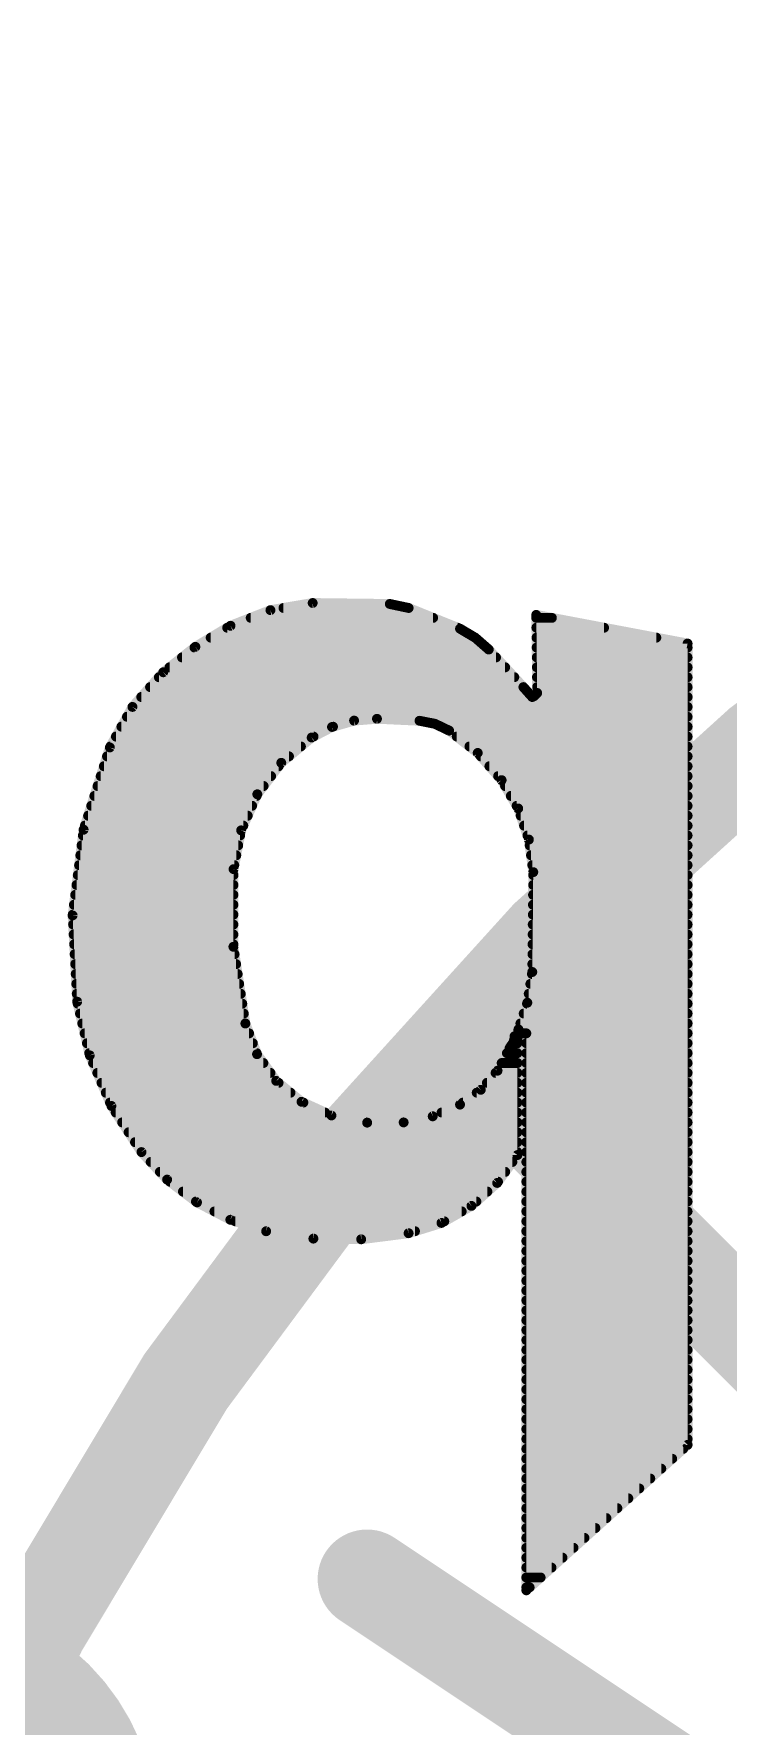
# Model space of a CAD drawing. Extents: x -2.6 to 78.8, y -16.5 to 68.7.
# Drawn here: x 43.909 to 45.692, y 22.656 to 27.001 of the extents above; entities that cross this region are included whole.
import ezdxf

# ---------------------------------------------------------------- set-up
doc = ezdxf.new("R2010")
doc.units = 0
for name, color, linetype in [('1', 12, 'CONTINUOUS'), ('17', 110, 'CONTINUOUS'), ('22', 40, 'CONTINUOUS')]:
    doc.layers.add(name, color=color, linetype=linetype)

# ---------------------------------------------------------------- blocks, each defined once
blk = doc.blocks.new('ROUNDP')
at = {"const_width": 0.5}
blk.add_lwpolyline([(0, -0.25, 1), (0, 0.25, 1), (0, -0.25)], format="xyb", dxfattribs=at)

msp = doc.modelspace()

# ---------------------------------------------------------------- linework, layer by layer
at = {"layer": '1'}
for points, const_width in [([(50.535, 11.874, 1), (50.535, 26.874, 1), (50.535, 11.874)], 0.254), ([(45.0799, 24.4189, 1), (44.9901, 24.3291)], 0.127), ([(44.8002, 23.0868, 1), (44.7298, 22.9812)], 0.127)]:
    msp.add_lwpolyline(points, format="xyb", dxfattribs=dict(at, const_width=const_width))
at = {"layer": '1', "const_width": 0.254}
for points in [[(45.035, 24.374), (46.535, 22.874)], [(46.685, 21.754), (44.765, 23.034)]]:
    msp.add_lwpolyline(points, dxfattribs=at)
at = {"layer": '22', "const_width": 0.0254}
for points in [[(44.6253, 25.5397), (44.5168, 25.5213)], [(44.8234, 25.5372), (44.6253, 25.5397)], [(44.8716, 25.527), (44.8234, 25.5372)], [(44.5168, 25.5213), (44.4144, 25.4813)], [(44.4663, 25.5016), (44.9346, 25.5016)], [(44.5503, 25.527), (44.8716, 25.527)], [(45.0037, 25.4737), (44.8716, 25.527)], [(45.1993, 25.5092), (45.2018, 25.3086)], [(45.5879, 25.4356), (45.1993, 25.5092)], [(45.1994, 25.5016), (45.2394, 25.5016)], [(44.4144, 25.4813), (44.3242, 25.4272)], [(44.3635, 25.4508), (45.0425, 25.4508)], [(44.4059, 25.4762), (44.9975, 25.4762)], [(45.043, 25.4504), (45.0037, 25.4737)], [(45.0774, 25.4203), (45.043, 25.4504)], [(45.1997, 25.4762), (45.3735, 25.4762)], [(45.2, 25.4508), (45.5076, 25.4508)], [(44.3242, 25.4272), (44.2417, 25.3619)], [(44.3219, 25.4254), (45.0716, 25.4254)], [(45.1663, 25.3238), (45.0774, 25.4203)], [(45.2003, 25.4254), (45.5879, 25.4254)], [(45.5879, 23.3782), (45.5879, 25.4356)], [(44.2417, 25.3619), (44.1626, 25.2729)], [(44.2577, 25.3746), (45.1195, 25.3746)], [(44.2898, 25.4), (45.0961, 25.4)], [(45.2007, 25.4), (45.5879, 25.4)], [(45.201, 25.3746), (45.5879, 25.3746)], [(44.2078, 25.3238), (45.1663, 25.3238)], [(44.2304, 25.3492), (45.1429, 25.3492)], [(45.1891, 25.2984), (45.1663, 25.3238)], [(45.2013, 25.3492), (45.5879, 25.3492)], [(45.2016, 25.3238), (45.5879, 25.3238)], [(44.1852, 25.2984), (45.1891, 25.2984)], [(45.1942, 25.3009), (45.1891, 25.2984)], [(45.1891, 25.2984), (45.5879, 25.2984)], [(45.2018, 25.3086), (45.1942, 25.3009)], [(44.1626, 25.2729), (44.1046, 25.1689)], [(44.1485, 25.2476), (45.5879, 25.2476)], [(44.1627, 25.273), (45.5879, 25.273)], [(44.675, 25.2215), (44.7317, 25.2378)], [(44.7317, 25.2378), (44.7904, 25.2425)], [(44.7904, 25.2425), (44.8996, 25.2374)], [(44.8996, 25.2374), (44.9393, 25.2295)], [(44.1202, 25.1968), (44.6275, 25.1968)], [(44.1343, 25.2222), (44.6775, 25.2222)], [(44.5446, 25.1294), (44.6227, 25.1943)], [(44.6227, 25.1943), (44.675, 25.2215)], [(44.9393, 25.2295), (44.9758, 25.212)], [(44.9545, 25.2222), (45.5879, 25.2222)], [(44.9758, 25.212), (45.049, 25.1548)], [(44.9953, 25.1968), (45.5879, 25.1968)], [(44.1046, 25.1689), (44.0372, 24.9576)], [(44.0973, 25.146), (44.5645, 25.146)], [(44.106, 25.1714), (44.5951, 25.1714)], [(45.0278, 25.1714), (45.5879, 25.1714)], [(45.049, 25.1548), (45.1104, 25.085)], [(45.0568, 25.146), (45.5879, 25.146)], [(44.0892, 25.1206), (44.5379, 25.1206)], [(44.4832, 25.0486), (44.5446, 25.1294)], [(45.0791, 25.1206), (45.5879, 25.1206)], [(44.073, 25.0698), (44.4993, 25.0698)], [(44.0811, 25.0952), (44.5186, 25.0952)], [(45.1014, 25.0952), (45.5879, 25.0952)], [(45.1104, 25.085), (45.153, 25.0122)], [(45.1193, 25.0698), (45.5879, 25.0698)], [(44.0568, 25.019), (44.4699, 25.019)], [(44.0649, 25.0444), (44.4813, 25.0444)], [(44.4416, 24.956), (44.4832, 25.0486)], [(45.1341, 25.0444), (45.5879, 25.0444)], [(45.149, 25.019), (45.5879, 25.019)], [(44.0487, 24.9936), (44.4585, 24.9936)], [(45.153, 25.0122), (45.1804, 24.9324)], [(45.1594, 24.9936), (45.5879, 24.9936)], [(44.0372, 24.9576), (44.0089, 24.7376)], [(44.0353, 24.9428), (44.4391, 24.9428)], [(44.0406, 24.9682), (44.4471, 24.9682)], [(44.4221, 24.8564), (44.4416, 24.956)], [(45.1681, 24.9682), (45.5879, 24.9682)], [(45.1768, 24.9428), (45.5879, 24.9428)], [(45.1804, 24.9324), (45.1917, 24.8488)], [(44.0288, 24.892), (44.4291, 24.892)], [(44.032, 24.9174), (44.4341, 24.9174)], [(45.1825, 24.9174), (45.5879, 24.9174)], [(45.1859, 24.892), (45.5879, 24.892)], [(44.0222, 24.8412), (44.4221, 24.8412)], [(44.0255, 24.8666), (44.4241, 24.8666)], [(44.4218, 24.6571), (44.4221, 24.8564)], [(45.1917, 24.8488), (45.1891, 24.5923)], [(45.1893, 24.8666), (45.5879, 24.8666)], [(45.1916, 24.8412), (45.5879, 24.8412)], [(44.019, 24.8158), (44.422, 24.8158)], [(45.1914, 24.8158), (45.5879, 24.8158)], [(44.0124, 24.765), (44.4219, 24.765)], [(44.0157, 24.7904), (44.422, 24.7904)], [(45.1909, 24.765), (45.5879, 24.765)], [(45.1911, 24.7904), (45.5879, 24.7904)], [(44.0089, 24.7376), (44.0207, 24.5161)], [(44.0092, 24.7396), (44.4219, 24.7396)], [(44.0102, 24.7142), (44.4219, 24.7142)], [(45.1903, 24.7142), (45.5879, 24.7142)], [(45.1906, 24.7396), (45.5879, 24.7396)], [(44.0115, 24.6888), (44.4218, 24.6888)], [(45.1901, 24.6888), (45.5879, 24.6888)], [(44.0129, 24.6634), (44.4218, 24.6634)], [(44.0142, 24.638), (44.4248, 24.638)], [(44.4525, 24.4602), (44.4218, 24.6571)], [(45.1896, 24.638), (45.5879, 24.638)], [(45.1898, 24.6634), (45.5879, 24.6634)], [(44.0156, 24.6126), (44.4287, 24.6126)], [(44.0169, 24.5872), (44.4327, 24.5872)], [(45.1891, 24.5923), (45.1764, 24.5135)], [(45.1883, 24.5872), (45.5879, 24.5872)], [(45.1893, 24.6126), (45.5879, 24.6126)], [(44.0183, 24.5618), (44.4366, 24.5618)], [(44.0196, 24.5364), (44.4406, 24.5364)], [(45.1801, 24.5364), (45.5879, 24.5364)], [(45.1842, 24.5618), (45.5879, 24.5618)], [(44.0207, 24.5161), (44.053, 24.3785)], [(44.0219, 24.511), (44.4446, 24.511)], [(45.1764, 24.5135), (45.1536, 24.445)], [(45.1756, 24.511), (45.5879, 24.511)], [(44.0279, 24.4856), (44.4485, 24.4856)], [(44.0338, 24.4602), (44.4525, 24.4602)], [(44.4825, 24.3813), (44.4525, 24.4602)], [(45.1587, 24.4602), (45.5879, 24.4602)], [(45.1671, 24.4856), (45.5879, 24.4856)], [(44.0398, 24.4348), (44.4621, 24.4348)], [(44.0457, 24.4094), (44.4718, 24.4094)], [(45.1414, 24.4124), (45.1358, 24.4043)], [(45.1393, 24.4094), (45.151, 24.4094)], [(45.1434, 24.4221), (45.1414, 24.4124)], [(45.151, 24.4196), (45.1434, 24.4272)], [(45.1434, 24.4272), (45.1434, 24.4221)], [(45.151, 24.1224), (45.151, 24.4196)], [(45.1536, 24.445), (45.1531, 24.4413)], [(45.1531, 24.4413), (45.1545, 24.4378)], [(45.1545, 24.4378), (45.1575, 24.4354)], [(45.1575, 24.4354), (45.1612, 24.4348)], [(45.1612, 24.4348), (45.1739, 24.4348)], [(45.1612, 24.4348), (45.5879, 24.4348)], [(45.1739, 24.4348), (45.1739, 23.0048)], [(45.1739, 24.4094), (45.5879, 24.4094)], [(44.0517, 24.384), (44.4814, 24.384)], [(44.053, 24.3785), (44.1086, 24.2484)], [(44.5316, 24.3128), (44.4825, 24.3813)], [(45.1307, 24.3967), (45.1, 24.339)], [(45.124, 24.384), (45.151, 24.384)], [(45.1358, 24.4043), (45.1307, 24.3967)], [(45.1739, 24.384), (45.5879, 24.384)], [(44.0615, 24.3586), (44.4988, 24.3586)], [(44.0724, 24.3332), (44.517, 24.3332)], [(45.1, 24.339), (45.0569, 24.2898)], [(45.095, 24.3332), (45.151, 24.3332)], [(45.1105, 24.3586), (45.151, 24.3586)], [(45.1739, 24.3586), (45.5879, 24.3586)], [(45.1739, 24.3332), (45.5879, 24.3332)], [(44.0832, 24.3078), (44.5377, 24.3078)], [(44.0941, 24.2824), (44.5685, 24.2824)], [(44.5968, 24.2591), (44.5316, 24.3128)], [(45.0569, 24.2898), (45.0037, 24.2519)], [(45.0465, 24.2824), (45.151, 24.2824)], [(45.0727, 24.3078), (45.151, 24.3078)], [(45.1739, 24.3078), (45.5879, 24.3078)], [(45.1739, 24.2824), (45.5879, 24.2824)], [(44.1049, 24.257), (44.6014, 24.257)], [(44.1086, 24.2484), (44.1858, 24.13)], [(44.6735, 24.224), (44.5968, 24.2591)], [(45.0037, 24.2519), (44.9336, 24.2219)], [(45.0109, 24.257), (45.151, 24.257)], [(45.1739, 24.257), (45.5879, 24.257)], [(44.1196, 24.2316), (44.6569, 24.2316)], [(44.1361, 24.2062), (44.7623, 24.2062)], [(44.7653, 24.2056), (44.6735, 24.224)], [(44.8589, 24.2062), (44.7653, 24.2056)], [(44.9336, 24.2219), (44.8589, 24.2062)], [(44.8589, 24.2062), (45.151, 24.2062)], [(44.9563, 24.2316), (45.151, 24.2316)], [(45.1739, 24.2316), (45.5879, 24.2316)], [(45.1739, 24.2062), (45.5879, 24.2062)], [(44.1527, 24.1808), (45.151, 24.1808)], [(44.1692, 24.1554), (45.151, 24.1554)], [(45.1739, 24.1808), (45.5879, 24.1808)], [(45.1739, 24.1554), (45.5879, 24.1554)], [(44.1858, 24.13), (44.2516, 24.0593)], [(44.1858, 24.13), (45.151, 24.13)], [(44.2094, 24.1046), (45.1381, 24.1046)], [(45.099, 24.0508), (45.151, 24.1224)], [(45.1739, 24.13), (45.5879, 24.13)], [(45.1739, 24.1046), (45.5879, 24.1046)], [(44.2331, 24.0792), (45.1196, 24.0792)], [(44.2516, 24.0593), (44.3284, 24.0009)], [(45.1739, 24.0792), (45.5879, 24.0792)], [(44.2589, 24.0538), (45.1012, 24.0538)], [(44.2922, 24.0284), (45.0739, 24.0284)], [(45.033, 23.9918), (45.099, 24.0508)], [(45.1739, 24.0538), (45.5879, 24.0538)], [(45.1739, 24.0284), (45.5879, 24.0284)], [(44.3256, 24.003), (45.0455, 24.003)], [(44.3284, 24.0009), (44.414, 23.9563)], [(44.373, 23.9776), (45.0079, 23.9776)], [(44.9561, 23.9481), (45.033, 23.9918)], [(45.1739, 24.003), (45.5879, 24.003)], [(45.1739, 23.9776), (45.5879, 23.9776)], [(44.414, 23.9563), (44.5059, 23.9268)], [(44.4266, 23.9522), (44.9632, 23.9522)], [(44.8716, 23.9217), (44.9561, 23.9481)], [(45.1739, 23.9522), (45.5879, 23.9522)], [(44.5059, 23.9268), (44.6272, 23.9079)], [(44.5059, 23.9268), (44.8879, 23.9268)], [(44.6272, 23.9079), (44.7499, 23.9062)], [(44.7499, 23.9062), (44.8716, 23.9217)], [(45.1739, 23.9268), (45.5879, 23.9268)], [(45.1739, 23.9014), (45.5879, 23.9014)], [(45.1739, 23.876), (45.5879, 23.876)], [(45.1739, 23.8506), (45.5879, 23.8506)], [(45.1739, 23.8252), (45.5879, 23.8252)], [(45.1739, 23.7998), (45.5879, 23.7998)], [(45.1739, 23.7744), (45.5879, 23.7744)], [(45.1739, 23.749), (45.5879, 23.749)], [(45.1739, 23.7236), (45.5879, 23.7236)], [(45.1739, 23.6982), (45.5879, 23.6982)], [(45.1739, 23.6728), (45.5879, 23.6728)], [(45.1739, 23.6474), (45.5879, 23.6474)], [(45.1739, 23.622), (45.5879, 23.622)], [(45.1739, 23.5966), (45.5879, 23.5966)], [(45.1739, 23.5712), (45.5879, 23.5712)], [(45.1739, 23.5458), (45.5879, 23.5458)], [(45.1739, 23.5204), (45.5879, 23.5204)], [(45.1739, 23.495), (45.5879, 23.495)], [(45.1739, 23.4696), (45.5879, 23.4696)], [(45.1739, 23.4442), (45.5879, 23.4442)], [(45.1739, 23.4188), (45.5879, 23.4188)], [(45.1739, 23.3934), (45.5879, 23.3934)], [(45.1739, 23.0048), (45.5879, 23.3782)], [(45.1739, 23.368), (45.5766, 23.368)], [(45.1739, 23.3426), (45.5484, 23.3426)], [(45.1739, 23.3172), (45.5203, 23.3172)], [(45.1739, 23.2918), (45.4921, 23.2918)], [(45.1739, 23.2664), (45.4639, 23.2664)], [(45.1739, 23.241), (45.4358, 23.241)], [(45.1739, 23.2156), (45.4076, 23.2156)], [(45.1739, 23.1902), (45.3795, 23.1902)], [(45.1739, 23.1648), (45.3513, 23.1648)], [(45.1739, 23.1394), (45.3231, 23.1394)], [(45.1739, 23.114), (45.295, 23.114)], [(45.1739, 23.0886), (45.2668, 23.0886)], [(45.1739, 23.0632), (45.2386, 23.0632)], [(45.1739, 23.0378), (45.2105, 23.0378)], [(45.1739, 23.0124), (45.1823, 23.0124)]]:
    msp.add_lwpolyline(points, dxfattribs=at)
at = {"layer": '22', "const_width": 0.0127}
for points in [[(44.6254, 25.546, 1), (44.6252, 25.5334)], [(44.6264, 25.5334, 1), (44.6242, 25.546)], [(44.8247, 25.5434, 1), (44.8221, 25.531)], [(44.8233, 25.5309, 1), (44.8235, 25.5435)], [(44.4663, 25.508, 1), (44.4663, 25.4952)], [(44.5158, 25.5276, 1), (44.5179, 25.5151)], [(44.5192, 25.5154, 1), (44.5145, 25.5273)], [(44.5503, 25.5334, 1), (44.5503, 25.5206)], [(44.874, 25.5329, 1), (44.8692, 25.5211)], [(44.8703, 25.5208, 1), (44.8729, 25.5332)], [(44.8716, 25.5206, 1), (44.8716, 25.5334)], [(44.9346, 25.4952, 1), (44.9346, 25.508)], [(45.2056, 25.5093, 1), (45.193, 25.5091)], [(45.2005, 25.5154, 1), (45.1981, 25.503)], [(45.1994, 25.508, 1), (45.1994, 25.4952)], [(45.2394, 25.4952, 1), (45.2394, 25.508)], [(44.3635, 25.4572, 1), (44.3635, 25.4444)], [(44.4059, 25.4826, 1), (44.4059, 25.4699)], [(44.4121, 25.4872, 1), (44.4167, 25.4754)], [(44.4177, 25.4759, 1), (44.4111, 25.4867)], [(45.0069, 25.4792, 1), (45.0005, 25.4682)], [(44.9975, 25.4699, 1), (44.9975, 25.4826)], [(45.0013, 25.4678, 1), (45.0061, 25.4796)], [(45.0472, 25.4552, 1), (45.0389, 25.4457)], [(45.0398, 25.445, 1), (45.0463, 25.4559)], [(45.0425, 25.4444, 1), (45.0425, 25.4572)], [(45.1997, 25.4826, 1), (45.1997, 25.4699)], [(45.2, 25.4572, 1), (45.2, 25.4444)], [(45.3735, 25.4699, 1), (45.3735, 25.4826)], [(45.5076, 25.4444, 1), (45.5076, 25.4572)], [(44.3219, 25.4318, 1), (44.3219, 25.419)], [(44.3209, 25.4327, 1), (44.3274, 25.4218)], [(44.3281, 25.4222, 1), (44.3202, 25.4322)], [(45.0821, 25.4246, 1), (45.0727, 25.416)], [(45.0716, 25.419, 1), (45.0716, 25.4318)], [(45.0732, 25.4155, 1), (45.0816, 25.4251)], [(45.2003, 25.4318, 1), (45.2003, 25.419)], [(45.5943, 25.4356, 1), (45.5816, 25.4356)], [(45.5867, 25.4294, 1), (45.5891, 25.4418)], [(45.5879, 25.419, 1), (45.5879, 25.4318)], [(44.2464, 25.3577, 1), (44.237, 25.3661)], [(44.2577, 25.381, 1), (44.2577, 25.3682)], [(44.2898, 25.4064, 1), (44.2898, 25.3937)], [(45.0961, 25.3937, 1), (45.0961, 25.4064)], [(45.1195, 25.3682, 1), (45.1195, 25.381)], [(45.2007, 25.4064, 1), (45.2007, 25.3937)], [(45.201, 25.381, 1), (45.201, 25.3682)], [(45.5879, 25.3937, 1), (45.5879, 25.4064)], [(45.5879, 25.3682, 1), (45.5879, 25.381)], [(44.2078, 25.3302, 1), (44.2078, 25.3175)], [(44.2304, 25.3556, 1), (44.2304, 25.3428)], [(44.2378, 25.3669, 1), (44.2456, 25.3569)], [(45.1429, 25.3428, 1), (45.1429, 25.3556)], [(45.171, 25.328, 1), (45.1616, 25.3196)], [(45.1616, 25.3195, 1), (45.171, 25.3281)], [(45.1663, 25.3175, 1), (45.1663, 25.3302)], [(45.2013, 25.3556, 1), (45.2013, 25.3428)], [(45.2016, 25.3302, 1), (45.2016, 25.3175)], [(45.5879, 25.3428, 1), (45.5879, 25.3556)], [(45.5879, 25.3175, 1), (45.5879, 25.3302)], [(44.1852, 25.3048, 1), (44.1852, 25.292)], [(45.1891, 25.3048, 1), (45.1891, 25.292)], [(45.1863, 25.3041, 1), (45.1919, 25.2927)], [(45.1844, 25.2942, 1), (45.1938, 25.3026)], [(45.1897, 25.3054, 1), (45.1987, 25.2964)], [(45.1891, 25.292, 1), (45.1891, 25.3048)], [(45.197, 25.2952, 1), (45.1914, 25.3066)], [(45.1955, 25.3085, 1), (45.2081, 25.3087)], [(45.2063, 25.3041, 1), (45.1973, 25.3131)], [(45.5879, 25.292, 1), (45.5879, 25.3048)], [(44.1485, 25.254, 1), (44.1485, 25.2413)], [(44.1578, 25.2771, 1), (44.1673, 25.2687)], [(44.1627, 25.2794, 1), (44.1627, 25.2666)], [(44.1681, 25.2698, 1), (44.157, 25.276)], [(44.7311, 25.2441, 1), (44.7322, 25.2314)], [(44.7334, 25.2317, 1), (44.7299, 25.2439)], [(44.7907, 25.2488, 1), (44.7901, 25.2362)], [(44.7909, 25.2362, 1), (44.7899, 25.2488)], [(44.9008, 25.2436, 1), (44.8984, 25.2312)], [(44.8993, 25.2311, 1), (44.8999, 25.2437)], [(45.5879, 25.2666, 1), (45.5879, 25.2794)], [(45.5879, 25.2413, 1), (45.5879, 25.254)], [(44.1202, 25.2032, 1), (44.1202, 25.1904)], [(44.1343, 25.2286, 1), (44.1343, 25.2158)], [(44.6198, 25.1999, 1), (44.6256, 25.1887)], [(44.6268, 25.1894, 1), (44.6186, 25.1992)], [(44.6275, 25.1904, 1), (44.6275, 25.2032)], [(44.6732, 25.2276, 1), (44.6768, 25.2154)], [(44.6779, 25.2158, 1), (44.6721, 25.2271)], [(44.6775, 25.2158, 1), (44.6775, 25.2286)], [(44.942, 25.2352, 1), (44.9365, 25.2237)], [(44.938, 25.2232, 1), (44.9405, 25.2357)], [(44.9545, 25.2286, 1), (44.9545, 25.2158)], [(44.9797, 25.217, 1), (44.9719, 25.207)], [(44.9731, 25.2063, 1), (44.9785, 25.2177)], [(44.9953, 25.2032, 1), (44.9953, 25.1904)], [(45.5879, 25.2158, 1), (45.5879, 25.2286)], [(45.5879, 25.1904, 1), (45.5879, 25.2032)], [(44.0973, 25.1524, 1), (44.0973, 25.1396)], [(44.0991, 25.172, 1), (44.1101, 25.1658)], [(44.1106, 25.167, 1), (44.0986, 25.1708)], [(44.106, 25.1778, 1), (44.106, 25.1651)], [(44.5645, 25.1396, 1), (44.5645, 25.1524)], [(44.5951, 25.1651, 1), (44.5951, 25.1778)], [(45.0278, 25.1778, 1), (45.0278, 25.1651)], [(45.0538, 25.159, 1), (45.0443, 25.1506)], [(45.0451, 25.1498, 1), (45.053, 25.1598)], [(45.0568, 25.1524, 1), (45.0568, 25.1396)], [(45.5879, 25.1651, 1), (45.5879, 25.1778)], [(45.5879, 25.1396, 1), (45.5879, 25.1524)], [(44.0892, 25.127, 1), (44.0892, 25.1142)], [(44.5379, 25.1142, 1), (44.5379, 25.127)], [(44.5406, 25.1343, 1), (44.5487, 25.1246)], [(44.5497, 25.1256, 1), (44.5396, 25.1333)], [(45.0791, 25.127, 1), (45.0791, 25.1142)], [(45.5879, 25.1142, 1), (45.5879, 25.127)], [(44.073, 25.0762, 1), (44.073, 25.0634)], [(44.0811, 25.1016, 1), (44.0811, 25.0889)], [(44.4993, 25.0634, 1), (44.4993, 25.0762)], [(44.5186, 25.0889, 1), (44.5186, 25.1016)], [(45.1014, 25.1016, 1), (45.1014, 25.0889)], [(45.1159, 25.0882, 1), (45.1049, 25.0818)], [(45.1056, 25.0808, 1), (45.1152, 25.0892)], [(45.1193, 25.0762, 1), (45.1193, 25.0634)], [(45.5879, 25.0889, 1), (45.5879, 25.1016)], [(45.5879, 25.0634, 1), (45.5879, 25.0762)], [(44.0568, 25.0254, 1), (44.0568, 25.0127)], [(44.0649, 25.0508, 1), (44.0649, 25.038)], [(44.4699, 25.0127, 1), (44.4699, 25.0254)], [(44.4781, 25.0525, 1), (44.4883, 25.0448)], [(44.489, 25.046, 1), (44.4774, 25.0512)], [(44.4813, 25.038, 1), (44.4813, 25.0508)], [(45.1341, 25.0508, 1), (45.1341, 25.038)], [(45.149, 25.0254, 1), (45.149, 25.0127)], [(45.5879, 25.038, 1), (45.5879, 25.0508)], [(45.5879, 25.0127, 1), (45.5879, 25.0254)], [(44.0487, 25, 1), (44.0487, 24.9872)], [(44.4585, 24.9872, 1), (44.4585, 25)], [(45.159, 25.0142, 1), (45.147, 25.0101)], [(45.1475, 25.009, 1), (45.1585, 25.0154)], [(45.1594, 25, 1), (45.1594, 24.9872)], [(45.5879, 24.9872, 1), (45.5879, 25)], [(44.0353, 24.9492, 1), (44.0353, 24.9365)], [(44.0311, 24.9595, 1), (44.0432, 24.9557)], [(44.0435, 24.9568, 1), (44.0309, 24.9584)], [(44.0406, 24.9746, 1), (44.0406, 24.9618)], [(44.4359, 24.9586, 1), (44.4474, 24.9534)], [(44.4479, 24.9548, 1), (44.4354, 24.9572)], [(44.4391, 24.9365, 1), (44.4391, 24.9492)], [(44.4471, 24.9618, 1), (44.4471, 24.9746)], [(45.1681, 24.9746, 1), (45.1681, 24.9618)], [(45.1768, 24.9492, 1), (45.1768, 24.9365)], [(45.1867, 24.9333, 1), (45.1741, 24.9316)], [(45.1744, 24.9303, 1), (45.1864, 24.9345)], [(45.5879, 24.9618, 1), (45.5879, 24.9746)], [(45.5879, 24.9365, 1), (45.5879, 24.9492)], [(44.0288, 24.8984, 1), (44.0288, 24.8856)], [(44.032, 24.9238, 1), (44.032, 24.911)], [(44.4291, 24.8856, 1), (44.4291, 24.8984)], [(44.4341, 24.911, 1), (44.4341, 24.9238)], [(45.1825, 24.9238, 1), (45.1825, 24.911)], [(45.1859, 24.8984, 1), (45.1859, 24.8856)], [(45.5879, 24.911, 1), (45.5879, 24.9238)], [(45.5879, 24.8856, 1), (45.5879, 24.8984)], [(44.0222, 24.8476, 1), (44.0222, 24.8348)], [(44.0255, 24.873, 1), (44.0255, 24.8603)], [(44.4284, 24.8564, 1), (44.4158, 24.8564)], [(44.4159, 24.8576, 1), (44.4283, 24.8552)], [(44.4221, 24.8348, 1), (44.4221, 24.8476)], [(44.4241, 24.8603, 1), (44.4241, 24.873)], [(45.1893, 24.873, 1), (45.1893, 24.8603)], [(45.1916, 24.8476, 1), (45.1916, 24.8348)], [(45.1854, 24.848, 1), (45.198, 24.8496)], [(45.198, 24.8487, 1), (45.1854, 24.8489)], [(45.5879, 24.8603, 1), (45.5879, 24.873)], [(45.5879, 24.8348, 1), (45.5879, 24.8476)], [(44.019, 24.8222, 1), (44.019, 24.8094)], [(44.422, 24.8094, 1), (44.422, 24.8222)], [(45.1914, 24.8222, 1), (45.1914, 24.8094)], [(45.5879, 24.8094, 1), (45.5879, 24.8222)], [(44.0124, 24.7714, 1), (44.0124, 24.7586)], [(44.0157, 24.7968, 1), (44.0157, 24.7841)], [(44.422, 24.7841, 1), (44.422, 24.7968)], [(44.4219, 24.7586, 1), (44.4219, 24.7714)], [(45.1909, 24.7714, 1), (45.1909, 24.7586)], [(45.1911, 24.7968, 1), (45.1911, 24.7841)], [(45.5879, 24.7841, 1), (45.5879, 24.7968)], [(45.5879, 24.7586, 1), (45.5879, 24.7714)], [(44.0153, 24.7379, 1), (44.0026, 24.7373)], [(44.0026, 24.7384, 1), (44.0152, 24.7368)], [(44.0092, 24.746, 1), (44.0092, 24.7333)], [(44.0102, 24.7206, 1), (44.0102, 24.7079)], [(44.4219, 24.7333, 1), (44.4219, 24.746)], [(44.4219, 24.7079, 1), (44.4219, 24.7206)], [(45.1903, 24.7206, 1), (45.1903, 24.7079)], [(45.1906, 24.746, 1), (45.1906, 24.7333)], [(45.5879, 24.7333, 1), (45.5879, 24.746)], [(45.5879, 24.7079, 1), (45.5879, 24.7206)], [(44.0115, 24.6952, 1), (44.0115, 24.6824)], [(44.4218, 24.6824, 1), (44.4218, 24.6952)], [(45.1901, 24.6952, 1), (45.1901, 24.6824)], [(45.5879, 24.6824, 1), (45.5879, 24.6952)], [(44.0129, 24.6698, 1), (44.0129, 24.6571)], [(44.0142, 24.6444, 1), (44.0142, 24.6317)], [(44.428, 24.6581, 1), (44.4155, 24.6561)], [(44.4154, 24.6571, 1), (44.4281, 24.6571)], [(44.4218, 24.6571, 1), (44.4218, 24.6698)], [(44.4248, 24.6317, 1), (44.4248, 24.6444)], [(45.1896, 24.6444, 1), (45.1896, 24.6317)], [(45.1898, 24.6698, 1), (45.1898, 24.6571)], [(45.5879, 24.6571, 1), (45.5879, 24.6698)], [(45.5879, 24.6317, 1), (45.5879, 24.6444)], [(44.0156, 24.619, 1), (44.0156, 24.6062)], [(44.0169, 24.5936, 1), (44.0169, 24.5809)], [(44.4287, 24.6062, 1), (44.4287, 24.619)], [(44.4327, 24.5809, 1), (44.4327, 24.5936)], [(45.1883, 24.5936, 1), (45.1883, 24.5809)], [(45.1954, 24.5913, 1), (45.1828, 24.5933)], [(45.1828, 24.5924, 1), (45.1954, 24.5922)], [(45.1893, 24.619, 1), (45.1893, 24.6062)], [(45.5879, 24.6062, 1), (45.5879, 24.619)], [(45.5879, 24.5809, 1), (45.5879, 24.5936)], [(44.0183, 24.5682, 1), (44.0183, 24.5555)], [(44.0196, 24.5428, 1), (44.0196, 24.53)], [(44.4366, 24.5555, 1), (44.4366, 24.5682)], [(44.4406, 24.53, 1), (44.4406, 24.5428)], [(45.1801, 24.5428, 1), (45.1801, 24.53)], [(45.1842, 24.5682, 1), (45.1842, 24.5555)], [(45.5879, 24.5555, 1), (45.5879, 24.5682)], [(45.5879, 24.53, 1), (45.5879, 24.5428)], [(44.0269, 24.5176, 1), (44.0145, 24.5146)], [(44.0144, 24.5158, 1), (44.027, 24.5164)], [(44.0219, 24.5174, 1), (44.0219, 24.5047)], [(44.4446, 24.5047, 1), (44.4446, 24.5174)], [(45.1756, 24.5174, 1), (45.1756, 24.5047)], [(45.1701, 24.5145, 1), (45.1827, 24.5125)], [(45.1824, 24.5115, 1), (45.1704, 24.5155)], [(45.5879, 24.5047, 1), (45.5879, 24.5174)], [(44.0279, 24.492, 1), (44.0279, 24.4793)], [(44.0338, 24.4666, 1), (44.0338, 24.4538)], [(44.4584, 24.4625, 1), (44.4466, 24.4579)], [(44.4462, 24.4592, 1), (44.4588, 24.4612)], [(44.4485, 24.4793, 1), (44.4485, 24.492)], [(44.4525, 24.4538, 1), (44.4525, 24.4666)], [(45.1587, 24.4666, 1), (45.1587, 24.4538)], [(45.1671, 24.492, 1), (45.1671, 24.4793)], [(45.5879, 24.4793, 1), (45.5879, 24.492)], [(45.5879, 24.4538, 1), (45.5879, 24.4666)], [(44.0398, 24.4412, 1), (44.0398, 24.4285)], [(44.0457, 24.4158, 1), (44.0457, 24.4031)], [(44.4621, 24.4285, 1), (44.4621, 24.4412)], [(44.4718, 24.4031, 1), (44.4718, 24.4158)], [(45.1393, 24.4158, 1), (45.1393, 24.4031)], [(45.1352, 24.4137, 1), (45.1476, 24.4112)], [(45.1466, 24.4088, 1), (45.1362, 24.416)], [(45.1479, 24.4317, 1), (45.1389, 24.4227)], [(45.1497, 24.4272, 1), (45.1371, 24.4272)], [(45.1371, 24.4221, 1), (45.1497, 24.4221)], [(45.1496, 24.4208, 1), (45.1372, 24.4234)], [(45.1574, 24.4196, 1), (45.1447, 24.4196)], [(45.1465, 24.4151, 1), (45.1555, 24.4241)], [(45.159, 24.4436, 1), (45.1472, 24.4389)], [(45.1468, 24.4421, 1), (45.1594, 24.4404)], [(45.1599, 24.4442, 1), (45.1473, 24.4458)], [(45.1476, 24.447, 1), (45.1596, 24.443)], [(45.1585, 24.4427, 1), (45.1506, 24.4328)], [(45.1486, 24.4354, 1), (45.1604, 24.4401)], [(45.151, 24.4031, 1), (45.151, 24.4158)], [(45.1585, 24.4417, 1), (45.1565, 24.4291)], [(45.1535, 24.4304, 1), (45.1614, 24.4404)], [(45.1612, 24.4412, 1), (45.1612, 24.4285)], [(45.1612, 24.4412, 1), (45.1612, 24.4285)], [(45.1602, 24.4285, 1), (45.1622, 24.4411)], [(45.1739, 24.4158, 1), (45.1739, 24.4031)], [(45.1803, 24.4348, 1), (45.1676, 24.4348)], [(45.1739, 24.4285, 1), (45.1739, 24.4412)], [(45.5879, 24.4285, 1), (45.5879, 24.4412)], [(45.5879, 24.4031, 1), (45.5879, 24.4158)], [(44.0517, 24.3904, 1), (44.0517, 24.3776)], [(44.0588, 24.3809, 1), (44.0472, 24.376)], [(44.0468, 24.377, 1), (44.0592, 24.3799)], [(44.4876, 24.385, 1), (44.4773, 24.3776)], [(44.4765, 24.3791, 1), (44.4884, 24.3836)], [(44.4814, 24.3776, 1), (44.4814, 24.3904)], [(45.124, 24.3904, 1), (45.124, 24.3776)], [(45.1254, 24.4002, 1), (45.136, 24.3932)], [(45.1363, 24.3937, 1), (45.1251, 24.3997)], [(45.1306, 24.4079, 1), (45.141, 24.4007)], [(45.1411, 24.4008, 1), (45.1305, 24.4078)], [(45.151, 24.3776, 1), (45.151, 24.3904)], [(45.1739, 24.3904, 1), (45.1739, 24.3776)], [(45.5879, 24.3776, 1), (45.5879, 24.3904)], [(44.0615, 24.365, 1), (44.0615, 24.3523)], [(44.0724, 24.3396, 1), (44.0724, 24.3269)], [(44.4988, 24.3523, 1), (44.4988, 24.365)], [(44.517, 24.3269, 1), (44.517, 24.3396)], [(45.095, 24.3396, 1), (45.095, 24.3269)], [(45.0944, 24.342, 1), (45.1056, 24.336)], [(45.1048, 24.3348, 1), (45.0953, 24.3432)], [(45.1105, 24.365, 1), (45.1105, 24.3523)], [(45.151, 24.3523, 1), (45.151, 24.365)], [(45.151, 24.3269, 1), (45.151, 24.3396)], [(45.1739, 24.365, 1), (45.1739, 24.3523)], [(45.1739, 24.3396, 1), (45.1739, 24.3269)], [(45.5879, 24.3523, 1), (45.5879, 24.365)], [(45.5879, 24.3269, 1), (45.5879, 24.3396)], [(44.0832, 24.3142, 1), (44.0832, 24.3014)], [(44.0941, 24.2888, 1), (44.0941, 24.2761)], [(44.5357, 24.3177, 1), (44.5276, 24.3079)], [(44.5265, 24.3091, 1), (44.5368, 24.3165)], [(44.5377, 24.3014, 1), (44.5377, 24.3142)], [(44.5685, 24.2761, 1), (44.5685, 24.2888)], [(45.0465, 24.2888, 1), (45.0465, 24.2761)], [(45.0522, 24.294, 1), (45.0617, 24.2857)], [(45.0606, 24.2847, 1), (45.0532, 24.295)], [(45.0727, 24.3142, 1), (45.0727, 24.3014)], [(45.151, 24.3014, 1), (45.151, 24.3142)], [(45.151, 24.2761, 1), (45.151, 24.2888)], [(45.1739, 24.3142, 1), (45.1739, 24.3014)], [(45.1739, 24.2888, 1), (45.1739, 24.2761)], [(45.5879, 24.3014, 1), (45.5879, 24.3142)], [(45.5879, 24.2761, 1), (45.5879, 24.2888)], [(44.1049, 24.2634, 1), (44.1049, 24.2507)], [(44.1139, 24.2519, 1), (44.1033, 24.245)], [(44.1028, 24.246, 1), (44.1144, 24.2509)], [(44.5994, 24.2649, 1), (44.5941, 24.2533)], [(44.5927, 24.2542, 1), (44.6008, 24.264)], [(44.6014, 24.2507, 1), (44.6014, 24.2634)], [(45, 24.2571, 1), (45.0074, 24.2467)], [(45.0062, 24.2461, 1), (45.0012, 24.2577)], [(45.0109, 24.2634, 1), (45.0109, 24.2507)], [(45.151, 24.2507, 1), (45.151, 24.2634)], [(45.1739, 24.2634, 1), (45.1739, 24.2507)], [(45.5879, 24.2507, 1), (45.5879, 24.2634)], [(44.1196, 24.238, 1), (44.1196, 24.2252)], [(44.1361, 24.2126, 1), (44.1361, 24.1999)], [(44.6569, 24.2252, 1), (44.6569, 24.238)], [(44.6747, 24.2302, 1), (44.6723, 24.2178)], [(44.6709, 24.2182, 1), (44.6761, 24.2298)], [(44.7652, 24.212, 1), (44.7653, 24.1993)], [(44.7623, 24.1999, 1), (44.7623, 24.2126)], [(44.764, 24.1994, 1), (44.7665, 24.2118)], [(44.8589, 24.2126, 1), (44.8589, 24.1999)], [(44.8576, 24.2124, 1), (44.8602, 24.2)], [(44.8589, 24.1999, 1), (44.8589, 24.2125)], [(44.9311, 24.2277, 1), (44.9361, 24.216)], [(44.9349, 24.2157, 1), (44.9323, 24.2281)], [(44.9563, 24.238, 1), (44.9563, 24.2252)], [(45.151, 24.2252, 1), (45.151, 24.238)], [(45.151, 24.1999, 1), (45.151, 24.2126)], [(45.1739, 24.238, 1), (45.1739, 24.2252)], [(45.1739, 24.2126, 1), (45.1739, 24.1999)], [(45.5879, 24.2252, 1), (45.5879, 24.238)], [(45.5879, 24.1999, 1), (45.5879, 24.2126)], [(44.1527, 24.1872, 1), (44.1527, 24.1745)], [(44.1692, 24.1618, 1), (44.1692, 24.149)], [(45.151, 24.1745, 1), (45.151, 24.1872)], [(45.151, 24.149, 1), (45.151, 24.1618)], [(45.1739, 24.1872, 1), (45.1739, 24.1745)], [(45.1739, 24.1618, 1), (45.1739, 24.149)], [(45.5879, 24.1745, 1), (45.5879, 24.1872)], [(45.5879, 24.149, 1), (45.5879, 24.1618)], [(44.1858, 24.1364, 1), (44.1858, 24.1237)], [(44.1904, 24.1343, 1), (44.1812, 24.1257)], [(44.1805, 24.1265, 1), (44.1911, 24.1335)], [(44.2094, 24.111, 1), (44.2094, 24.0983)], [(45.1381, 24.0983, 1), (45.1381, 24.111)], [(45.1447, 24.1224, 1), (45.1574, 24.1224)], [(45.1561, 24.1187, 1), (45.1459, 24.1261)], [(45.151, 24.1237, 1), (45.151, 24.1364)], [(45.1739, 24.1364, 1), (45.1739, 24.1237)], [(45.1739, 24.111, 1), (45.1739, 24.0983)], [(45.5879, 24.1237, 1), (45.5879, 24.1364)], [(45.5879, 24.0983, 1), (45.5879, 24.111)], [(44.2331, 24.0856, 1), (44.2331, 24.0728)], [(44.2554, 24.0644, 1), (44.2477, 24.0543)], [(45.1196, 24.0728, 1), (45.1196, 24.0856)], [(45.1739, 24.0856, 1), (45.1739, 24.0728)], [(45.5879, 24.0728, 1), (45.5879, 24.0856)], [(44.2469, 24.055, 1), (44.2562, 24.0637)], [(44.2589, 24.0602, 1), (44.2589, 24.0475)], [(44.2922, 24.0348, 1), (44.2922, 24.0221)], [(45.0739, 24.0221, 1), (45.0739, 24.0348)], [(45.0938, 24.0545, 1), (45.1041, 24.0471)], [(45.1032, 24.0461, 1), (45.0947, 24.0555)], [(45.1012, 24.0475, 1), (45.1012, 24.0602)], [(45.1739, 24.0602, 1), (45.1739, 24.0475)], [(45.1739, 24.0348, 1), (45.1739, 24.0221)], [(45.5879, 24.0475, 1), (45.5879, 24.0602)], [(45.5879, 24.0221, 1), (45.5879, 24.0348)], [(44.3256, 24.0094, 1), (44.3256, 23.9966)], [(44.3313, 24.0065, 1), (44.3254, 23.9952)], [(44.3245, 23.9958, 1), (44.3322, 24.0059)], [(44.373, 23.984, 1), (44.373, 23.9713)], [(45.0079, 23.9713, 1), (45.0079, 23.984)], [(45.0288, 23.9966, 1), (45.0372, 23.9871)], [(45.0361, 23.9863, 1), (45.0299, 23.9974)], [(45.0455, 23.9966, 1), (45.0455, 24.0094)], [(45.1739, 24.0094, 1), (45.1739, 23.9966)], [(45.1739, 23.984, 1), (45.1739, 23.9713)], [(45.5879, 23.9966, 1), (45.5879, 24.0094)], [(45.5879, 23.9713, 1), (45.5879, 23.984)], [(44.4159, 23.9623, 1), (44.412, 23.9502)], [(44.411, 23.9506, 1), (44.4169, 23.9619)], [(44.4266, 23.9586, 1), (44.4266, 23.9459)], [(44.9529, 23.9537, 1), (44.9592, 23.9426)], [(44.9579, 23.9421, 1), (44.9542, 23.9542)], [(44.9632, 23.9459, 1), (44.9632, 23.9586)], [(45.1739, 23.9586, 1), (45.1739, 23.9459)], [(45.5879, 23.9459, 1), (45.5879, 23.9586)], [(44.5059, 23.9332, 1), (44.5059, 23.9204)], [(44.5069, 23.9331, 1), (44.5049, 23.9205)], [(44.504, 23.9208, 1), (44.5078, 23.9328)], [(44.6272, 23.9142, 1), (44.6271, 23.9015)], [(44.6262, 23.9016, 1), (44.6281, 23.9142)], [(44.7491, 23.9125, 1), (44.7507, 23.8999)], [(44.7498, 23.8998, 1), (44.75, 23.9125)], [(44.8697, 23.9278, 1), (44.8735, 23.9156)], [(44.8724, 23.9154, 1), (44.8708, 23.928)], [(44.8879, 23.9204, 1), (44.8879, 23.9332)], [(45.1739, 23.9332, 1), (45.1739, 23.9204)], [(45.1739, 23.9078, 1), (45.1739, 23.8951)], [(45.5879, 23.9204, 1), (45.5879, 23.9332)], [(45.5879, 23.8951, 1), (45.5879, 23.9078)], [(45.1739, 23.8824, 1), (45.1739, 23.8697)], [(45.1739, 23.857, 1), (45.1739, 23.8442)], [(45.5879, 23.8697, 1), (45.5879, 23.8824)], [(45.5879, 23.8442, 1), (45.5879, 23.857)], [(45.1739, 23.8316, 1), (45.1739, 23.8189)], [(45.1739, 23.8062, 1), (45.1739, 23.7934)], [(45.5879, 23.8189, 1), (45.5879, 23.8316)], [(45.5879, 23.7934, 1), (45.5879, 23.8062)], [(45.1739, 23.7808, 1), (45.1739, 23.768)], [(45.5879, 23.768, 1), (45.5879, 23.7808)], [(45.1739, 23.7554, 1), (45.1739, 23.7427)], [(45.1739, 23.73, 1), (45.1739, 23.7172)], [(45.5879, 23.7427, 1), (45.5879, 23.7554)], [(45.5879, 23.7172, 1), (45.5879, 23.73)], [(45.1739, 23.7046, 1), (45.1739, 23.6918)], [(45.1739, 23.6792, 1), (45.1739, 23.6665)], [(45.5879, 23.6918, 1), (45.5879, 23.7046)], [(45.5879, 23.6665, 1), (45.5879, 23.6792)], [(45.1739, 23.6538, 1), (45.1739, 23.641)], [(45.5879, 23.641, 1), (45.5879, 23.6538)], [(45.1739, 23.6284, 1), (45.1739, 23.6156)], [(45.1739, 23.603, 1), (45.1739, 23.5903)], [(45.5879, 23.6156, 1), (45.5879, 23.6284)], [(45.5879, 23.5903, 1), (45.5879, 23.603)], [(45.1739, 23.5776, 1), (45.1739, 23.5648)], [(45.1739, 23.5522, 1), (45.1739, 23.5394)], [(45.5879, 23.5648, 1), (45.5879, 23.5776)], [(45.5879, 23.5394, 1), (45.5879, 23.5522)], [(45.1739, 23.5268, 1), (45.1739, 23.5141)], [(45.1739, 23.5014, 1), (45.1739, 23.4886)], [(45.5879, 23.5141, 1), (45.5879, 23.5268)], [(45.5879, 23.4886, 1), (45.5879, 23.5014)], [(45.1739, 23.476, 1), (45.1739, 23.4632)], [(45.5879, 23.4632, 1), (45.5879, 23.476)], [(45.1739, 23.4506, 1), (45.1739, 23.4379)], [(45.1739, 23.4252, 1), (45.1739, 23.4124)], [(45.5879, 23.4379, 1), (45.5879, 23.4506)], [(45.5879, 23.4124, 1), (45.5879, 23.4252)], [(45.1739, 23.3998, 1), (45.1739, 23.387)], [(45.1739, 23.3744, 1), (45.1739, 23.3617)], [(45.5766, 23.3617, 1), (45.5766, 23.3744)], [(45.5816, 23.3782, 1), (45.5943, 23.3782)], [(45.5922, 23.3735, 1), (45.5836, 23.3829)], [(45.5879, 23.387, 1), (45.5879, 23.3998)], [(45.1739, 23.349, 1), (45.1739, 23.3362)], [(45.5484, 23.3362, 1), (45.5484, 23.349)], [(45.1739, 23.3236, 1), (45.1739, 23.3108)], [(45.1739, 23.2982, 1), (45.1739, 23.2855)], [(45.4921, 23.2855, 1), (45.4921, 23.2982)], [(45.5203, 23.3108, 1), (45.5203, 23.3236)], [(45.1739, 23.2728, 1), (45.1739, 23.26)], [(45.1739, 23.2474, 1), (45.1739, 23.2346)], [(45.4358, 23.2346, 1), (45.4358, 23.2474)], [(45.4639, 23.26, 1), (45.4639, 23.2728)], [(45.1739, 23.222, 1), (45.1739, 23.2093)], [(45.1739, 23.1966, 1), (45.1739, 23.1838)], [(45.3795, 23.1838, 1), (45.3795, 23.1966)], [(45.4076, 23.2093, 1), (45.4076, 23.222)], [(45.1739, 23.1712, 1), (45.1739, 23.1584)], [(45.3513, 23.1584, 1), (45.3513, 23.1712)], [(45.1739, 23.1458, 1), (45.1739, 23.1331)], [(45.1739, 23.1204, 1), (45.1739, 23.1076)], [(45.295, 23.1076, 1), (45.295, 23.1204)], [(45.3231, 23.1331, 1), (45.3231, 23.1458)], [(45.1739, 23.095, 1), (45.1739, 23.0822)], [(45.1739, 23.0696, 1), (45.1739, 23.0569)], [(45.2386, 23.0569, 1), (45.2386, 23.0696)], [(45.2668, 23.0822, 1), (45.2668, 23.095)], [(45.1739, 23.0442, 1), (45.1739, 23.0314)], [(45.2105, 23.0314, 1), (45.2105, 23.0442)], [(45.1739, 23.0188, 1), (45.1739, 23.006)], [(45.1696, 23.0095, 1), (45.1782, 23.0001)], [(45.1676, 23.0048, 1), (45.1803, 23.0048)], [(45.1823, 23.006, 1), (45.1823, 23.0188)]]:
    msp.add_lwpolyline(points, format="xyb", dxfattribs=at)

# ---------------------------------------------------------------- block references
at = {"layer": '17', "xscale": 1.2096, "yscale": 1.2096}
msp.add_blockref('ROUNDP', (43.623, 22.387), dxfattribs=at)
msp.add_blockref('ROUNDP', (43.623, 22.387), dxfattribs=at)

doc.saveas('drawing.dxf')
